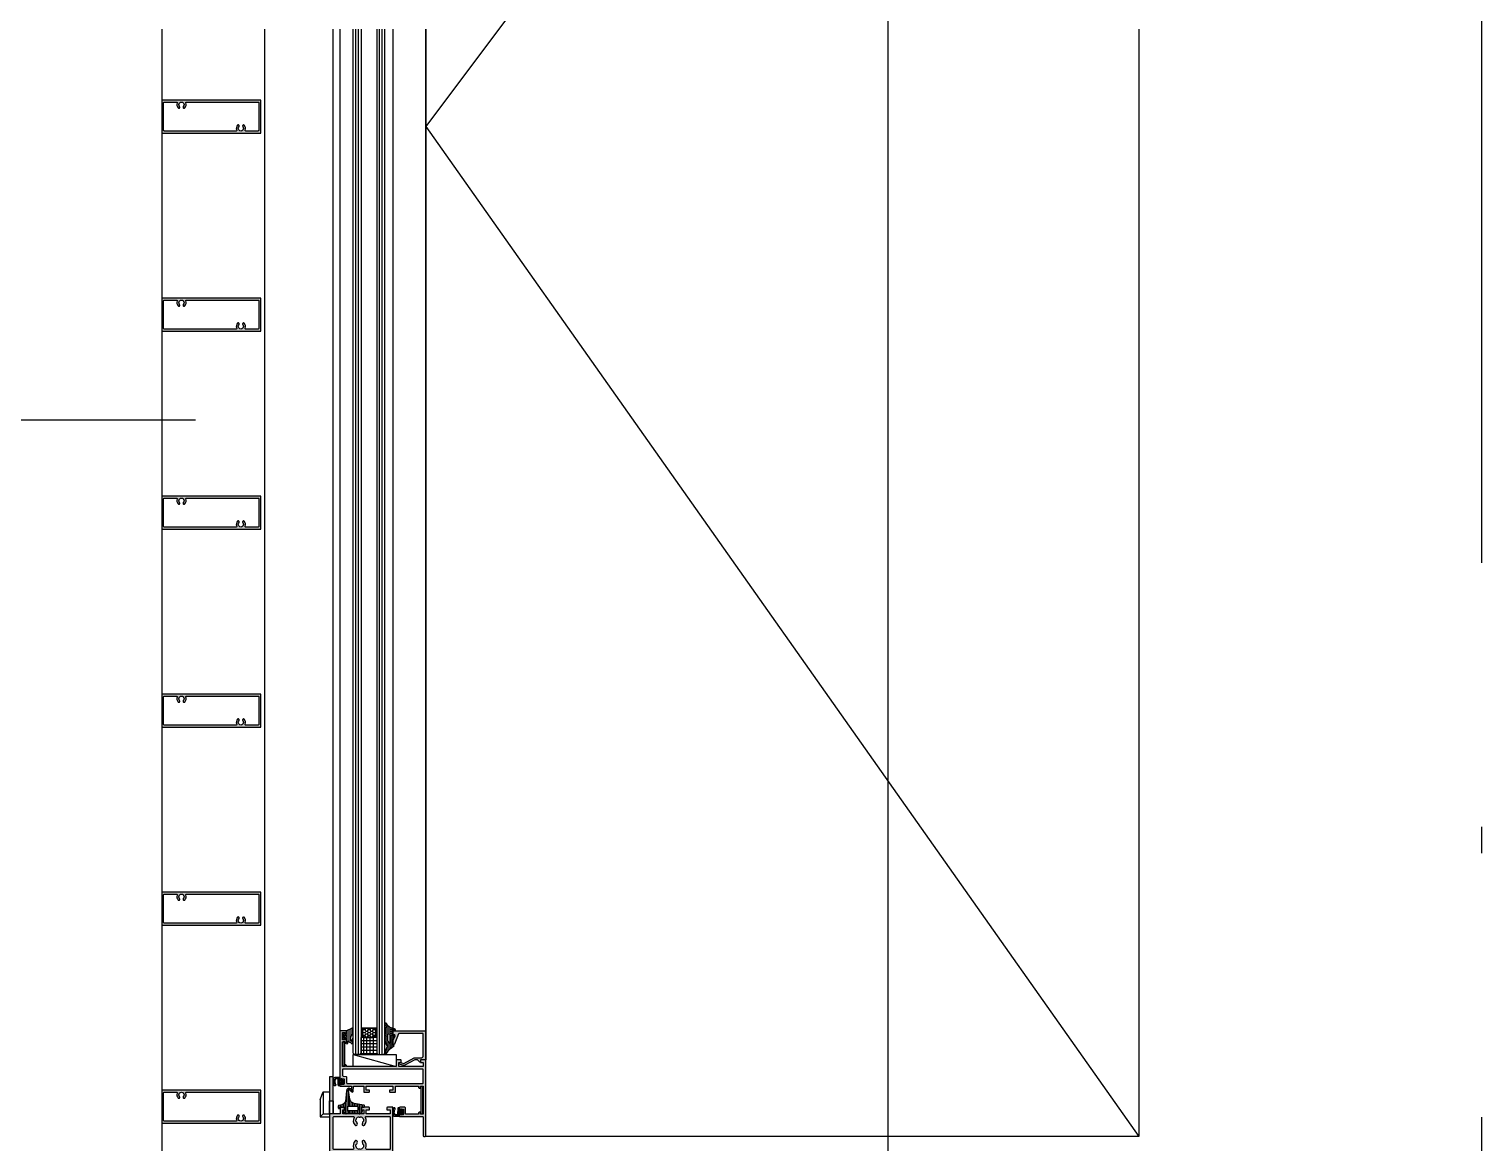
# Model space of a CAD drawing. Header units: millimetres. Extents: x 12351878 to 12381578, y 696206 to 738256.
# Drawn here: x 12366234 to 12367334, y 712839 to 713682 of the extents above; entities that cross this region are included whole.
import ezdxf

# ---------------------------------------------------------------- set-up
doc = ezdxf.new("R2010")
doc.units = ezdxf.units.MM
doc.header["$LTSCALE"] = 1000
for name, pattern in [('DOTE', [2.42, 2, -0.2, 0.02, -0.2]), ('HIDDEN', [0.125, 0.0625, -0.0625]), ('HIDDENX2', [19.05, 12.7, -6.35])]:
    doc.linetypes.add(name, pattern=pattern)
for name, color, linetype in [('DIM_LEAD', 3, 'Continuous'), ('DOTE', 16, 'DOTE'), ('ELASTOMER', 6, 'Continuous'), ('ELASTOMER-V', 241, 'Continuous'), ('EXTRUSION-V', 141, 'Continuous'), ('EXTRUSION1', 4, 'Continuous'), ('FASTENER', 191, 'Continuous'), ('GLASS', 1, 'Continuous'), ('GLASS-V', 11, 'Continuous'), ('GZDI-J建筑-立面-后可见线', 252, 'Continuous'), ('SFC-ELASTOMER', 6, 'Continuous'), ('SFC-ELASTOMER-V', 241, 'Continuous'), ('SILICONE', 8, 'Continuous'), ('SILICONE-V', 9, 'Continuous'), ('STEEL-V', 71, 'Continuous'), ('SYMBOL', 7, 'Continuous'), ('型材断面填充', 254, 'Continuous')]:
    doc.layers.add(name, color=color, linetype=linetype)

# ---------------------------------------------------------------- blocks, each defined once
blk = doc.blocks.new('20211008-LC02')
at = {"layer": '型材断面填充', "linetype": 'ByBlock'}
h = blk.add_hatch(color=256, dxfattribs=at)
edge = h.paths.add_edge_path(flags=16)
edge.add_arc((20.2, 64.2), 1, 225.1428, 330)
edge.add_arc((20.2, 64.2), 1, 330, 405.1428)
edge.add_arc((23, 67), 2.9, 217.9281, 225.1428, ccw=False)
edge.add_line((20.7, 65.2), (21, 65.4))
edge.add_arc((23, 67), 2.6, 201.1501, 218.8499, ccw=False)
edge.add_line((20.6, 66.1), (20.3, 65.9))
edge.add_arc((23, 67), 2.9, 97.9281, 202.0719, ccw=False)
edge.add_line((22.6, 69.9), (22.6, 69.6))
edge.add_arc((23, 67), 2.6, 81.1501, 98.8499, ccw=False)
edge.add_line((23.4, 69.6), (23.4, 69.9))
edge.add_arc((23, 67), 2.9, -22.0719, 82.0719, ccw=False)
edge.add_line((25.7, 65.9), (25.4, 66.1))
edge.add_arc((23, 67), 2.6, 321.1501, 338.8499, ccw=False)
edge.add_line((25, 65.4), (25.3, 65.2))
edge.add_arc((23, 67), 2.9, 314.8572, 322.0719, ccw=False)
edge.add_arc((25.8, 64.2), 1, 134.8572, 210)
edge.add_arc((25.8, 64.2), 1, 210, 314.8572)
edge.add_arc((23, 67), 4.9, 314.8572, 387.5785)
edge.add_arc((27.8, 69.5), 0.5, 90, 207.5785, ccw=False)
edge.add_line((27.8, 70), (45.5, 70))
edge.add_arc((45.5, 69.5), 0.5, 0, 90, ccw=False)
edge.add_line((46, 69.5), (46, 45.5))
edge.add_arc((45.5, 45.5), 0.5, -90, 0, ccw=False)
edge.add_line((45.5, 45), (28.6, 45))
edge.add_arc((28.6, 46), 1, 160.1851, 270, ccw=False)
edge.add_arc((23, 48), 4.9, 340.1851, 405.1428)
edge.add_arc((25.8, 50.8), 1, 45.1428, 150)
edge.add_arc((25.8, 50.8), 1, 150, 225.1428)
edge.add_arc((23, 48), 2.9, 37.9281, 45.1428, ccw=False)
edge.add_line((25.3, 49.8), (25, 49.6))
edge.add_arc((23, 48), 2.6, 21.1501, 38.8499, ccw=False)
edge.add_line((25.4, 48.9), (25.7, 49.1))
edge.add_arc((23, 48), 2.9, -82.0719, 22.0719, ccw=False)
edge.add_line((23.4, 45.1), (23.4, 45.4))
edge.add_arc((23, 48), 2.6, 261.1501, 278.8499, ccw=False)
edge.add_line((22.6, 45.4), (22.6, 45.1))
edge.add_arc((23, 48), 2.9, 157.9281, 262.0719, ccw=False)
edge.add_line((20.3, 49.1), (20.6, 48.9))
edge.add_arc((23, 48), 2.6, 141.1501, 158.8499, ccw=False)
edge.add_line((21, 49.6), (20.7, 49.8))
edge.add_arc((23, 48), 2.9, 134.8572, 142.0719, ccw=False)
edge.add_arc((20.2, 50.8), 1, 314.8572, 390)
edge.add_arc((20.2, 50.8), 1, 30, 134.8572)
edge.add_arc((23, 48), 4.9, 134.8572, 199.8149)
edge.add_arc((17.4, 46), 1, -90, 19.8149, ccw=False)
edge.add_line((17.4, 45), (3.5, 45))
edge.add_arc((3.5, 45.5), 0.5, 180, 270, ccw=False)
edge.add_line((3, 45.5), (3, 69.5))
edge.add_arc((3.5, 69.5), 0.5, 90, 180, ccw=False)
edge.add_line((3.5, 70), (18.2, 70))
edge.add_arc((18.2, 69.5), 0.5, -27.5785, 90, ccw=False)
edge.add_arc((23, 67), 4.9, 152.4215, 225.1428)
h.paths.add_polyline_path([(0, 82), (3, 82), (3, 100), (0, 100)])
edge = h.paths.add_edge_path()
edge.add_line((8.3, 72), (0, 72))
edge.add_line((0, 72), (0, 0))
edge.add_line((0, 0), (3, 0))
edge.add_line((3, 0), (3, 18))
edge.add_line((3, 18), (5, 18))
edge.add_line((5, 18), (5, 20))
edge.add_line((5, 20), (3, 20))
edge.add_line((3, 20), (3, 43))
edge.add_line((3, 43), (44.5, 43))
edge.add_arc((44.5, 42.5), 0.5, 0, 90, ccw=False)
edge.add_line((45, 42.5), (45, 23.5))
edge.add_arc((45.5, 23.5), 0.5, 180, 270)
edge.add_line((45.5, 23), (47.5, 23))
edge.add_arc((47.5, 23.5), 0.5, 270, 360)
edge.add_line((48, 23.5), (48, 77))
edge.add_line((48, 77), (44, 77))
edge.add_arc((44, 76.5), 0.5, 90, 180)
edge.add_line((43.5, 76.5), (43.5, 75.5))
edge.add_arc((44, 75.5), 0.5, 180, 270)
edge.add_line((44, 75), (46, 75))
edge.add_line((46, 75), (46, 72))
edge.add_line((46, 72), (28, 72))
edge.add_line((28, 72), (28, 75))
edge.add_line((28, 75), (30, 75))
edge.add_arc((30, 75.5), 0.5, 270, 360)
edge.add_line((30.5, 75.5), (30.5, 76.5))
edge.add_arc((30, 76.5), 0.5, 0, 90)
edge.add_line((30, 77), (26, 77))
edge.add_arc((26, 75), 2, 90, 180)
edge.add_line((24, 75), (26.1, 75))
edge.add_line((26.1, 75), (26.1, 72))
edge.add_line((26.1, 72), (10.2, 72))
edge.add_line((10.2, 72), (10.2, 75))
edge.add_line((10.2, 75), (11.7, 75))
edge.add_arc((9.7, 75), 2, 0, 90)
edge.add_line((9.7, 77), (8.3, 77))
edge.add_line((8.3, 77), (8.3, 72))
at = {"color": 0, "linetype": 'ByBlock'}
for points in [[(48, 23.5), (48, 77), (44, 77, 0.414214), (43.5, 76.5), (43.5, 75.5, 0.414214), (44, 75), (46, 75), (46, 72), (28, 72), (28, 75), (30, 75, 0.414214), (30.5, 75.5), (30.5, 76.5, 0.414214), (30, 77), (26, 77, 0.414214), (24, 75), (26.1, 75), (26.1, 72), (10.2, 72), (10.2, 75), (11.7, 75, 0.414214), (9.7, 77), (8.3, 77), (8.3, 72), (3, 72), (3, 100), (0, 100), (0, 0), (3, 0), (3, 18), (5, 18), (5, 20), (3, 20), (3, 43), (44.5, 43, -0.414214), (45, 42.5), (45, 23.5, 0.414214), (45.5, 23), (47.5, 23, 0.414214)], [(19.5, 63.5, 0.492371), (21.1, 63.7, 0.340149), (21, 64.9, -0.03149), (20.7, 65.2), (21, 65.4, -0.077384), (20.6, 66.1), (20.3, 65.9, -0.488509), (22.6, 69.9), (22.6, 69.6, -0.077384), (23.4, 69.6), (23.4, 69.9, -0.488509), (25.7, 65.9), (25.4, 66.1, -0.077384), (25, 65.4), (25.3, 65.2, -0.03149), (25, 64.9, 0.340149), (24.9, 63.7, 0.492371), (26.5, 63.5, 0.328403), (27.3, 69.3, -0.563347), (27.8, 70), (45.5, 70, -0.414214), (46, 69.5), (46, 45.5, -0.414214), (45.5, 45), (28.6, 45, -0.519541), (27.6, 46.3, 0.291273), (26.5, 51.5, 0.492371), (24.9, 51.3, 0.340149), (25, 50.1, -0.03149), (25.3, 49.8), (25, 49.6, -0.077384), (25.4, 48.9), (25.7, 49.1, -0.488509), (23.4, 45.1), (23.4, 45.4, -0.077384), (22.6, 45.4), (22.6, 45.1, -0.488509), (20.3, 49.1), (20.6, 48.9, -0.077384), (21, 49.6), (20.7, 49.8, -0.03149), (21, 50.1, 0.340149), (21.1, 51.3, 0.492371), (19.5, 51.5, 0.291273), (18.4, 46.3, -0.519541), (17.4, 45), (3.5, 45, -0.414214), (3, 45.5), (3, 69.5, -0.414214), (3.5, 70), (18.2, 70, -0.563347), (18.7, 69.3, 0.328403)]]:
    blk.add_lwpolyline(points, format="xyb", close=True, dxfattribs=at)
blk = doc.blocks.new('JT05373')
at = {"layer": 'ELASTOMER-V'}
h = blk.add_hatch(dxfattribs=at)
h.set_pattern_fill('DOTS', color=256, scale=12, style=0)
h.set_pattern_definition([(0, (0, 0), (0.375, 0.75), [0, -0.75])])
edge = h.paths.add_edge_path()
edge.add_arc((-0.1, -0.7), 6.19, 258.3941, 288.6902)
edge.add_arc((2.5, -6.9), 0.692, -69.6176, 153.4146, ccw=False)
edge.add_arc((-0.1, -0.7), 7.39, 249.69, 292.6227, ccw=False)
edge.add_arc((-2.3, -6.7), 1, 180, 249.69, ccw=False)
edge.add_line((-3.3, -6.7), (-3.3, -3.5))
edge.add_arc((-2.9, -3.5), 0.4, 90, 180, ccw=False)
edge.add_line((-2.9, -3.1), (-2, -3.1))
edge.add_arc((-2, -3.4), 0.3, 44.9999, 90, ccw=False)
edge.add_line((-1.8, -3.2), (-1.8, -3.2))
edge.add_arc((-1.6, -3.1), 0.2, 224.9999, 270)
edge.add_line((-1.6, -3.3), (-1.6, -3.3))
edge.add_arc((-1.6, -3.1), 0.2, 270, 360)
edge.add_line((-1.4, -3.1), (-1.4, -2))
edge.add_arc((-1.6, -2), 0.2, 0, 90)
edge.add_line((-1.6, -1.8), (-1.7, -1.8))
edge.add_arc((-1.7, -1.5), 0.3, 130.0002, 270, ccw=False)
edge.add_line((-1.9, -1.3), (-0.7, -0.3))
edge.add_arc((-0.5, -0.5), 0.3, 90, 130.0002, ccw=False)
edge.add_line((-0.5, -0.2), (0, -0.2))
edge.add_line((0, -0.2), (0.5, -0.2))
edge.add_arc((0.5, -0.5), 0.3, 49.9998, 90, ccw=False)
edge.add_line((0.7, -0.3), (1.9, -1.3))
edge.add_arc((1.7, -1.5), 0.3, -90, 49.9998, ccw=False)
edge.add_line((1.7, -1.8), (1.6, -1.8))
edge.add_arc((1.6, -2), 0.2, 90, 180)
edge.add_line((1.4, -2), (1.4, -3.1))
edge.add_arc((1.6, -3.1), 0.2, 180, 270)
edge.add_line((1.6, -3.3), (1.6, -3.3))
edge.add_arc((1.6, -3.1), 0.2, 270, 315.0001)
edge.add_line((1.8, -3.2), (1.8, -3.2))
edge.add_arc((2, -3.4), 0.3, 90, 135.0001, ccw=False)
edge.add_line((2, -3.1), (3, -3.1))
edge.add_line((3, -3.1), (3, -4))
edge.add_arc((2.6, -4), 0.35, -90, 0, ccw=False)
edge.add_line((2.6, -4.3), (-1.6, -4.4))
edge.add_line((-1.6, -4.4), (-2, -4.4))
edge.add_arc((-2, -4.6), 0.205, 91.8549, 270.4319)
edge.add_line((-2, -4.8), (-2.1, -5.6))
edge.add_arc((-1.1, -5.8), 1, 171.2105, 258.3941)
edge = h.paths.add_edge_path(flags=16)
edge.add_arc((0, -2.6), 0.5, 180, 360)
edge.add_line((0.5, -2.6), (0.5, -1.3))
edge.add_arc((0, -1.3), 0.5, 0, 180)
edge.add_line((-0.5, -1.3), (-0.5, -2.6))
at = {"color": 0, "linetype": 'ByBlock'}
for points in [[(-1.3, -6.8, 0.132967), (1.9, -6.6, -1.469141), (2.8, -7.5, -0.189552), (-2.6, -7.6, -0.313812), (-3.3, -6.7), (-3.3, -3.5, -0.414214), (-2.9, -3.1), (-2, -3.1, -0.198913), (-1.8, -3.2), (-1.8, -3.2, 0.198913), (-1.6, -3.3), (-1.6, -3.3, 0.414214), (-1.4, -3.1), (-1.4, -2, 0.414214), (-1.6, -1.8), (-1.7, -1.8, -0.700206), (-1.9, -1.3), (-0.7, -0.3, -0.176328), (-0.5, -0.2), (0, -0.2), (0.5, -0.2, -0.176328), (0.7, -0.3), (1.9, -1.3, -0.700206), (1.7, -1.8), (1.6, -1.8, 0.414214), (1.4, -2), (1.4, -3.1, 0.414214), (1.6, -3.3), (1.6, -3.3, 0.198913), (1.8, -3.2), (1.8, -3.2, -0.198913), (2, -3.1), (3, -3.1), (3, -4, -0.414214), (2.6, -4.3), (-1.6, -4.4), (-2, -4.4, 0.987658), (-2, -4.8), (-2.1, -5.6, 0.399889)], [(-0.5, -2.6, 1), (0.5, -2.6), (0.5, -1.3, 1), (-0.5, -1.3)]]:
    blk.add_lwpolyline(points, format="xyb", close=True, dxfattribs=at)
blk = doc.blocks.new('20210922-JT02')
at = {"layer": 'ELASTOMER-V'}
h = blk.add_hatch(dxfattribs=at)
h.set_pattern_fill('DOTS', color=256, scale=12, style=0)
h.set_pattern_definition([(0, (-10610.5833, 21230.3646), (0.375, 0.75), [0, -0.75])])
edge = h.paths.add_edge_path(flags=16)
edge.add_line((0.7, 2.5), (0.7, 1.7))
edge.add_arc((0.4, 1.7), 0.3, 259.3504, 360, ccw=False)
edge.add_arc((0, 0.6), 0.89, 67.2256, 112.7744)
edge.add_arc((-0.4, 1.7), 0.3, 180, 280.6496, ccw=False)
edge.add_line((-0.7, 1.7), (-0.7, 2.5))
edge.add_arc((-0.2, 2.5), 0.5, 90, 180, ccw=False)
edge.add_line((-0.2, 3), (0.2, 3))
edge.add_arc((0.2, 2.5), 0.5, 0, 90, ccw=False)
edge = h.paths.add_edge_path()
edge.add_arc((3.9, 3.4), 0.3, 270.0001, 325, ccw=False)
edge.add_line((3.9, 3.1), (2.4, 3.1))
edge.add_line((2.4, 3.1), (2.1, 3.2))
edge.add_arc((2, 2.9), 0.3, 75, 180)
edge.add_line((1.7, 2.9), (1.7, 2.1))
edge.add_arc((2, 2.1), 0.3, 180, 254.9999)
edge.add_line((1.9, 1.8), (2.2, 1.7))
edge.add_arc((2.2, 1.5), 0.2, -50, 75.0001, ccw=False)
edge.add_line((2.3, 1.4), (1.5, 0.7))
edge.add_arc((0.9, 1.4), 1, 252.3087, 310, ccw=False)
edge.add_arc((0, -0.5), 1.18, 60.5597, 119.4403)
edge.add_arc((-0.9, 1.4), 1, 230, 287.6913, ccw=False)
edge.add_line((-1.5, 0.7), (-2.3, 1.4))
edge.add_arc((-2.2, 1.5), 0.2, 104.9999, 230, ccw=False)
edge.add_line((-2.3, 1.7), (-1.9, 1.8))
edge.add_arc((-2, 2.1), 0.3, 285.0001, 360)
edge.add_line((-1.7, 2.1), (-1.7, 2.9))
edge.add_arc((-2, 2.9), 0.3, 0, 105)
edge.add_line((-2.1, 3.2), (-2.4, 3.1))
edge.add_line((-2.4, 3.1), (-5.3, 3.1))
edge.add_arc((-5.3, 3.4), 0.3, 180, 270, ccw=False)
edge.add_line((-5.6, 3.4), (-5.6, 3.6))
edge.add_arc((-5.3, 3.6), 0.3, 135, 179.9999, ccw=False)
edge.add_line((-5.5, 3.8), (-5.3, 4))
edge.add_arc((-5.1, 3.8), 0.3, 90.0001, 135, ccw=False)
edge.add_line((-5.1, 4.1), (-3.9, 4.1))
edge.add_arc((-3.9, 4.3), 0.2, 270, 408.3415)
edge.add_arc((-17.1, -3.6), 15.6, 31.187, 40.4354)
edge.add_arc((-4.9, 7.1), 0.7, 114.0572, 241.2502, ccw=False)
edge.add_arc((0, -20.3), 28.5, 95.726, 100.5058, ccw=False)
edge.add_arc((-2.3, 3.1), 5, 89.9999, 95.726, ccw=False)
edge.add_line((-2.3, 8.1), (-2.2, 8.1))
edge.add_arc((-2.2, 7.7), 0.4, -77.2556, 95.5741, ccw=False)
edge.add_arc((-0.8, -5.5), 12.9, 95.8711, 104.6399)
edge.add_arc((-5.7, 1), 6.15, 56.2662, 74.4863, ccw=False)
edge.add_arc((-2.1, 6.4), 0.3, 237.0406, 284.9999)
edge.add_line((-2, 6.1), (-0.9, 6.4))
edge.add_arc((-2.2, 11.2), 5, 284.9999, 306.4151)
edge.add_arc((3.9, 2), 6.12, 89.8921, 121.0807, ccw=False)
edge.add_line((4, 8.1), (5.3, 8.1))
edge.add_arc((5.3, 7.3), 0.803, -35.151, 89.849, ccw=False)
edge.add_line((6, 6.8), (4.2, 3.2))
for points in [[(4.2, 3.2, -0.244698), (3.9, 3.1), (2.4, 3.1), (2.1, 3.2, 0.493145), (1.7, 2.9), (1.7, 2.1, 0.339454), (1.9, 1.8), (2.2, 1.7, -0.606815), (2.3, 1.4), (1.5, 0.7, -0.257181), (0.6, 0.5, 0.262721), (-0.6, 0.5, -0.257181), (-1.5, 0.7), (-2.3, 1.4, -0.606815), (-2.3, 1.7), (-1.9, 1.8, 0.339454), (-1.7, 2.1), (-1.7, 2.9, 0.493145), (-2.1, 3.2), (-2.4, 3.1), (-5.3, 3.1, -0.414214), (-5.6, 3.4), (-5.6, 3.6, -0.198912), (-5.5, 3.8), (-5.3, 4, -0.198912), (-5.1, 4.1), (-3.9, 4.1, 0.689477), (-3.8, 4.4, 0.040376), (-5.2, 6.5, -0.619984), (-5.2, 7.7, -0.020859), (-2.8, 8.1, -0.02499), (-2.3, 8.1), (-2.2, 8.1, -0.939307), (-2.1, 7.3, 0.03828), (-4, 7, -0.079668), (-2.3, 6.1, 0.212371), (-2, 6.1), (-0.9, 6.4, 0.093714), (0.8, 7.2, -0.136933), (4, 8.1), (5.3, 8.1, -0.606815), (6, 6.8), (4.2, 3.2)], [(0.7, 2.5), (0.7, 1.7, -0.469763), (0.3, 1.4, 0.201402), (-0.4, 1.4, -0.469763), (-0.7, 1.7), (-0.7, 2.5, -0.414214), (-0.2, 3), (0.2, 3, -0.414214), (0.7, 2.5)]]:
    blk.add_lwpolyline(points, format="xyb", close=True)
blk = doc.blocks.new('20210922-LC02')
at = {"layer": '型材断面填充', "linetype": 'ByBlock'}
h = blk.add_hatch(color=256, dxfattribs=at)
edge = h.paths.add_edge_path(flags=16)
edge.add_line((13, 62.5), (13, 2.5))
edge.add_arc((12.5, 2.5), 0.5, -90, 0, ccw=False)
edge.add_line((12.5, 2), (8.2, 2))
edge.add_arc((8.2, 2.5), 0.5, 190, 270, ccw=False)
edge.add_line((7.7, 2.4), (7.3, 4.7))
edge.add_arc((6.8, 4.6), 0.5, 10, 90)
edge.add_line((6.8, 5.1), (2.5, 5.1))
edge.add_arc((2.5, 5.6), 0.5, 180, 270, ccw=False)
edge.add_line((2, 5.6), (2, 62.5))
edge.add_arc((2.5, 62.5), 0.5, 90, 180, ccw=False)
edge.add_line((2.5, 63), (12.5, 63))
edge.add_arc((12.5, 62.5), 0.5, 0, 90, ccw=False)
edge = h.paths.add_edge_path()
edge.add_arc((5.6, 0.3), 0.3, 225, 270, ccw=False)
edge.add_line((5.4, 0.1), (5.1, 0.4))
edge.add_arc((5.3, 0.6), 0.3, 166.8661, 227.0822, ccw=False)
edge.add_arc((5.3, 0.7), 0.3, 90, 180, ccw=False)
edge.add_line((5.3, 1), (5.6, 1))
edge.add_arc((5.6, 1.3), 0.3, 270, 370)
edge.add_line((5.9, 1.4), (5.6, 2.9))
edge.add_arc((5.3, 2.8), 0.3, 10, 90)
edge.add_line((5.3, 3.1), (1.7, 3.1))
edge.add_arc((1.7, 2.8), 0.3, 90, 170)
edge.add_line((1.4, 2.9), (1.1, 1.4))
edge.add_arc((1.4, 1.3), 0.3, 170, 270)
edge.add_line((1.4, 1), (1.7, 1))
edge.add_arc((1.7, 0.7), 0.3, -14.6541, 91.8641, ccw=False)
edge.add_arc((1.7, 0.6), 0.3, -45, 0, ccw=False)
edge.add_line((1.9, 0.4), (1.6, 0.1))
edge.add_arc((1.4, 0.3), 0.3, 270, 315, ccw=False)
edge.add_line((1.4, 0), (0, 0))
edge.add_line((0, 0), (0, 8.7))
edge.add_line((0, 8.7), (-4, 8.8))
edge.add_arc((-3.9, 9.4), 0.61, 104.5262, 255.4738, ccw=False)
edge.add_line((-4, 10), (0, 10.2))
edge.add_line((0, 10.2), (0, 18))
edge.add_line((0, 18), (-4.5, 18))
edge.add_line((-4.5, 18), (-4.5, 22))
edge.add_arc((-4, 22), 0.5, 90, 180, ccw=False)
edge.add_line((-4, 22.5), (-3, 22.5))
edge.add_line((-3, 22.5), (-3, 20))
edge.add_line((-3, 20), (0, 20))
edge.add_line((0, 20), (0, 40))
edge.add_line((0, 40), (-3, 40))
edge.add_line((-3, 40), (-3, 37.5))
edge.add_line((-3, 37.5), (-4, 37.5))
edge.add_arc((-4, 38), 0.5, 180, 270, ccw=False)
edge.add_line((-4.5, 38), (-4.5, 42))
edge.add_line((-4.5, 42), (0, 42))
edge.add_line((0, 42), (0, 59.5))
edge.add_line((0, 59.5), (-1, 59.5))
edge.add_line((-1, 59.5), (-1.5, 60))
edge.add_line((-1.5, 60), (-1.5, 60.7))
edge.add_arc((-1.2, 60.7), 0.25, 90.001, 180.0021, ccw=False)
edge.add_line((-1.2, 61), (0, 61))
edge.add_line((0, 61), (0, 63))
edge.add_line((0, 63), (-21.2, 63))
edge.add_line((-21.2, 63), (-21.2, 61))
edge.add_line((-21.2, 61), (-20, 61))
edge.add_arc((-20, 60.7), 0.25, -0.0021, 89.999, ccw=False)
edge.add_line((-19.7, 60.7), (-19.7, 60))
edge.add_line((-19.7, 60), (-20.2, 59.5))
edge.add_line((-20.2, 59.5), (-21.2, 59.5))
edge.add_line((-21.2, 59.5), (-21.2, 50.1))
edge.add_arc((-20.7, 50.1), 0.5, 180, 270)
edge.add_line((-20.7, 49.6), (-16.5, 49.6))
edge.add_arc((-16.5, 49.1), 0.5, 0, 90, ccw=False)
edge.add_line((-16, 49.1), (-16, 45.5))
edge.add_arc((-16.5, 45.5), 0.5, -89.9999, 0, ccw=False)
edge.add_line((-16.5, 45), (-17.4, 45))
edge.add_arc((-17.4, 45.3), 0.3, 225, 270.0001, ccw=False)
edge.add_line((-17.6, 45.1), (-17.9, 45.4))
edge.add_arc((-17.7, 45.6), 0.3, 180, 225, ccw=False)
edge.add_arc((-17.7, 45.7), 0.3, 91.8641, 194.654, ccw=False)
edge.add_line((-17.7, 46), (-17.4, 46))
edge.add_arc((-17.4, 46.3), 0.3, 270, 370)
edge.add_line((-17.1, 46.4), (-17.4, 47.9))
edge.add_arc((-17.7, 47.8), 0.3, 10, 90)
edge.add_line((-17.7, 48.1), (-21.3, 48.1))
edge.add_arc((-21.3, 47.8), 0.3, 90, 170)
edge.add_line((-21.6, 47.9), (-21.9, 46.4))
edge.add_arc((-21.6, 46.3), 0.3, 170, 270)
edge.add_line((-21.6, 46), (-21.3, 46))
edge.add_arc((-21.3, 45.7), 0.3, 0, 90, ccw=False)
edge.add_arc((-21.3, 45.6), 0.3, -42.9178, 13.1339, ccw=False)
edge.add_line((-21.1, 45.4), (-21.4, 45.1))
edge.add_arc((-21.6, 45.3), 0.3, 269.9999, 315, ccw=False)
edge.add_line((-21.6, 45), (-22.5, 45))
edge.add_arc((-22.5, 45.5), 0.5, 180, 269.9999, ccw=False)
edge.add_line((-23, 45.5), (-23, 62.5))
edge.add_arc((-23.5, 62.5), 0.5, 360, 450)
edge.add_line((-23.5, 63), (-37.5, 63))
edge.add_arc((-37.5, 63.5), 0.5, 180, 270, ccw=False)
edge.add_line((-38, 63.5), (-38, 64.5))
edge.add_arc((-37.5, 64.5), 0.5, 90, 180, ccw=False)
edge.add_line((-37.5, 65), (20, 65))
edge.add_line((20, 65), (20, 61.7))
edge.add_arc((19.3, 61.7), 0.7, 270, 360, ccw=False)
edge.add_line((19.3, 61), (18, 61))
edge.add_line((18, 61), (18, 63))
edge.add_line((18, 63), (15, 63))
edge.add_line((15, 63), (15, 44.5))
edge.add_line((15, 44.5), (18, 44.5))
edge.add_line((18, 44.5), (18, 46.5))
edge.add_line((18, 46.5), (19.3, 46.5))
edge.add_arc((19.3, 45.8), 0.7, 0, 90, ccw=False)
edge.add_line((20, 45.8), (20, 42.5))
edge.add_line((20, 42.5), (15, 42.5))
edge.add_line((15, 42.5), (15, 5))
edge.add_line((15, 5), (15.6, 5))
edge.add_line((15.6, 5), (16.1, 4.5))
edge.add_line((16.1, 4.5), (16.1, 4.3))
edge.add_arc((15.9, 4.3), 0.25, -89.9985, 0.0021, ccw=False)
edge.add_line((15.9, 4), (15, 4))
edge.add_line((15, 4), (15, 2))
edge.add_line((15, 2), (33.7, 2))
edge.add_line((33.7, 2), (33.7, 4))
edge.add_line((33.7, 4), (32.8, 4))
edge.add_arc((32.8, 4.3), 0.25, 179.9979, 269.9985, ccw=False)
edge.add_line((32.6, 4.3), (32.6, 4.5))
edge.add_line((32.6, 4.5), (33.1, 5))
edge.add_line((33.1, 5), (35.6, 5))
edge.add_line((35.6, 5), (36.1, 4.4))
edge.add_arc((35.9, 4.3), 0.25, -89.9984, 36.8699, ccw=False)
edge.add_line((35.9, 4), (35.1, 4))
edge.add_line((35.1, 4), (35.1, 1.9))
edge.add_line((35.1, 1.9), (40.6, 1.9))
edge.add_line((40.6, 1.9), (40.6, 4))
edge.add_line((40.6, 4), (39.8, 4))
edge.add_arc((39.8, 4.3), 0.25, 143.1266, 270, ccw=False)
edge.add_line((39.6, 4.4), (40.1, 5))
edge.add_line((40.1, 5), (41.7, 5))
edge.add_line((41.7, 5), (42, 4.7))
edge.add_line((42, 4.7), (42, 0))
edge.add_line((42, 0), (5.6, 0))
h = blk.add_hatch(color=256, dxfattribs=at)
edge = h.paths.add_edge_path()
edge.add_line((20, 65), (20, 61))
edge.add_line((20, 61), (18.4, 61))
edge.add_line((18.4, 61), (18.2, 60.8))
edge.add_line((18.2, 60.8), (18.2, 60.6))
edge.add_line((18.2, 60.6), (20, 58.8))
edge.add_line((20, 58.8), (20, 56.7))
edge.add_line((20, 56.7), (15.8, 49.1))
edge.add_arc((16.6, 48.6), 1, 151.0386, 195.0001)
edge.add_line((15.7, 48.4), (16.6, 45))
edge.add_line((16.6, 45), (18, 45))
edge.add_line((18, 45), (18, 46))
edge.add_line((18, 46), (17.3, 48.5))
edge.add_line((17.3, 48.5), (21.6, 56.3))
edge.add_line((21.6, 56.3), (21.6, 62))
edge.add_arc((22.6, 62), 1, 90, 180, ccw=False)
edge.add_line((22.6, 63), (39.5, 63))
edge.add_arc((39.5, 62.5), 0.5, 0, 90, ccw=False)
edge.add_line((40, 62.5), (40, 44.9))
edge.add_arc((39.5, 44.9), 0.5, 291.8014, 360, ccw=False)
edge.add_line((39.7, 44.4), (31.8, 41.3))
edge.add_arc((32, 40.8), 0.5, 111.8014, 180)
edge.add_line((31.5, 40.8), (31.5, 40.5))
edge.add_arc((32, 40.5), 0.5, 180, 270)
edge.add_line((32, 40), (33.9, 40))
edge.add_arc((33.9, 40.3), 0.3, 270, 291.8014)
edge.add_line((34.1, 40), (38.3, 41.7))
edge.add_arc((38.5, 41.3), 0.5, 0, 111.8014, ccw=False)
edge.add_line((39, 41.3), (39, 40.3))
edge.add_arc((39.3, 40.3), 0.3, 180, 270)
edge.add_line((39.3, 40), (41.7, 40))
edge.add_arc((41.7, 40.3), 0.3, 270, 360)
edge.add_line((42, 40.3), (42, 65))
edge.add_line((42, 65), (20, 65))
at = {"color": 0, "linetype": 'ByBlock'}
for points in [[(5.6, 0, -0.198912), (5.4, 0.1), (5.1, 0.4, -0.26896), (5, 0.7, -0.414214), (5.3, 1), (5.6, 1, 0.466308), (5.9, 1.4), (5.6, 2.9, 0.36397), (5.3, 3.1), (1.7, 3.1, 0.36397), (1.4, 2.9), (1.1, 1.4, 0.466308), (1.4, 1), (1.7, 1, -0.501408), (2, 0.6, -0.198912), (1.9, 0.4), (1.6, 0.1, -0.198912), (1.4, 0), (0, 0), (0, 8.7), (-4, 8.8, -0.773917), (-4, 10), (0, 10.2), (0, 18), (-4.5, 18), (-4.5, 22, -0.414214), (-4, 22.5), (-3, 22.5), (-3, 20), (0, 20), (0, 40), (-3, 40), (-3, 37.5), (-4, 37.5, -0.414214), (-4.5, 38), (-4.5, 42), (0, 42), (0, 59.5), (-1, 59.5), (-1.5, 60), (-1.5, 60.7, -0.414219), (-1.2, 61), (0, 61), (0, 63), (-21.2, 63), (-21.2, 61), (-20, 61, -0.414219), (-19.7, 60.7), (-19.7, 60), (-20.2, 59.5), (-21.2, 59.5), (-21.2, 50.1, 0.414214), (-20.7, 49.6), (-16.5, 49.6, -0.414213), (-16, 49.1), (-16, 45.5, -0.414213), (-16.5, 45), (-17.4, 45, -0.198913), (-17.6, 45.1), (-17.9, 45.4, -0.198912), (-18, 45.6, -0.481214), (-17.7, 46), (-17.4, 46, 0.466308), (-17.1, 46.4), (-17.4, 47.9, 0.36397), (-17.7, 48.1), (-21.3, 48.1, 0.36397), (-21.6, 47.9), (-21.9, 46.4, 0.466308), (-21.6, 46), (-21.3, 46, -0.414214), (-21, 45.7, -0.249568), (-21.1, 45.4), (-21.4, 45.1, -0.198912), (-21.6, 45), (-22.5, 45, -0.414213), (-23, 45.5), (-23, 62.5, 0.414214), (-23.5, 63), (-37.5, 63, -0.414213), (-38, 63.5), (-38, 64.5, -0.414214), (-37.5, 65), (20, 65), (20, 61.7, -0.414214), (19.3, 61), (18, 61), (18, 63), (15, 63), (15, 44.5), (18, 44.5), (18, 46.5), (19.3, 46.5, -0.414214), (20, 45.8), (20, 42.5), (15, 42.5), (15, 5), (15.6, 5), (16.1, 4.5), (16.1, 4.3, -0.414217), (15.9, 4), (15, 4), (15, 2), (33.7, 2), (33.7, 4), (32.8, 4, -0.414217), (32.6, 4.3), (32.6, 4.5), (33.1, 5), (35.6, 5), (36.1, 4.4, -0.618024), (35.9, 4), (35.1, 4), (35.1, 1.9), (40.6, 1.9), (40.6, 4), (39.8, 4, -0.618055), (39.6, 4.4), (40.1, 5), (41.7, 5), (42, 4.7), (42, 0)], [(13, 62.5), (13, 2.5, -0.414214), (12.5, 2), (8.2, 2, -0.36397), (7.7, 2.4), (7.3, 4.7, 0.36397), (6.8, 5.1), (2.5, 5.1, -0.414214), (2, 5.6), (2, 62.5, -0.414214), (2.5, 63), (12.5, 63, -0.414214)], [(20, 65), (20, 61), (18.4, 61), (18.2, 60.8), (18.2, 60.6), (20, 58.8), (20, 56.7), (15.8, 49.1, 0.194206), (15.7, 48.4), (16.6, 45), (18, 45), (18, 46), (17.3, 48.5), (21.6, 56.3), (21.6, 62, -0.414214), (22.6, 63), (39.5, 63, -0.414214), (40, 62.5), (40, 44.9, -0.306678), (39.7, 44.4), (31.8, 41.3, 0.306678), (31.5, 40.8), (31.5, 40.5, 0.414214), (32, 40), (33.9, 40, 0.095415), (34.1, 40), (38.3, 41.7, -0.530598), (39, 41.3), (39, 40.3, 0.414214), (39.3, 40), (41.7, 40, 0.414214), (42, 40.3), (42, 65)]]:
    blk.add_lwpolyline(points, format="xyb", close=True, dxfattribs=at)
at = {"layer": 'STEEL-V'}
for points in [[(-20.9, 62.8), (-0.2, 62.8), (-0.2, 61.3), (-20.9, 61.3)], [(15.3, 3.8), (33.5, 3.8), (33.5, 2.3), (15.3, 2.3)]]:
    blk.add_lwpolyline(points, close=True, dxfattribs=at)
blk = doc.blocks.new('1902-190121-05')
at = {"layer": 'SFC-ELASTOMER-V'}
h = blk.add_hatch(dxfattribs=at)
h.set_pattern_fill('DOTS', color=256, scale=12, style=0)
h.set_pattern_definition([(0, (-98970.10256, 48449.7369), (0.375, 0.75), [0, -0.75])])
edge = h.paths.add_edge_path(flags=16)
edge.add_arc((3, 3.8), 1, 340.0516, 360)
edge.add_line((4, 3.8), (4, 7.2))
edge.add_arc((3, 7.2), 1, 0, 32.5125)
edge.add_line((3.8, 7.8), (2.9, 9.2))
edge.add_arc((2.5, 8.9), 0.5, 32.5125, 180)
edge.add_line((2, 8.9), (2, 3.4))
edge.add_arc((2.9, 3.4), 0.945, 180, 344.0436)
edge.add_arc((7.7, 2.1), 4, 160.0516, 164.0436, ccw=False)
edge = h.paths.add_edge_path()
edge.add_line((5.7, -2.5), (5.2, -2.5))
edge.add_arc((5.2, -3), 0.5, 90, 226.5751)
edge.add_line((4.9, -3.4), (5.1, -3.6))
edge.add_arc((2.8, -6), 3.32, 16.0825, 47.2847, ccw=False)
edge.add_line((6, -5.1), (6, -5.5))
edge.add_arc((5.4, -5.5), 0.591, 194.2601, 356.8265, ccw=False)
edge.add_arc((1.4, -6.8), 3.65, 18.8601, 46.1587)
edge.add_line((3.9, -4.2), (2.7, -3.1))
edge.add_arc((6.8, 3.9), 8.22, 234.2774, 239.6178, ccw=False)
edge.add_line((2.1, -2.7), (0.4, -2.1))
edge.add_arc((-1.8, -11.8), 10, 77.0054, 85.1504)
edge.add_arc((-0.9, -0.8), 1, 188.5308, 265.1504, ccw=False)
edge.add_line((-1.9, -1), (-2, 0))
edge.add_line((-2, 0), (0, 0))
edge.add_line((0, 0), (0, 3.5))
edge.add_line((0, 3.5), (-1, 3.5))
edge.add_arc((-1, 4), 0.5, 157.3801, 270, ccw=False)
edge.add_line((-1.5, 4.2), (0, 7.5))
edge.add_line((0, 7.5), (0, 11))
edge.add_line((0, 11), (-0.5, 11))
edge.add_arc((-0.5, 11.5), 0.5, 143.1301, 270, ccw=False)
edge.add_arc((-8.5, 25.7), 15.9, 298.5903, 327.3087)
edge.add_arc((5.3, 16.9), 0.5, 90, 147.3087, ccw=False)
edge.add_line((5.3, 17.4), (5.5, 17.4))
edge.add_arc((5.5, 16.9), 0.5, 0, 90, ccw=False)
edge.add_line((6, 16.9), (6, 16.6))
edge.add_arc((5.5, 16.6), 0.5, 337.7652, 360, ccw=False)
edge.add_line((6, 16.4), (4, 11.6))
edge.add_arc((4.5, 11.4), 0.5, 157.7652, 212.5125)
edge.add_line((4.1, 11.1), (5.9, 8.2))
edge.add_arc((5.5, 7.9), 0.5, 0, 32.5125, ccw=False)
edge.add_line((6, 7.9), (6, 3))
edge.add_arc((5.5, 3), 0.5, 323.1301, 360, ccw=False)
edge.add_arc((6.7, 2.1), 1, 143.1301, 180)
edge.add_line((5.7, 2.1), (5.7, -2.5))
at = {"color": 0, "linetype": 'ByBlock'}
blk.add_lwpolyline([(5.7, -2.5), (5.2, -2.5, 0.678166), (4.9, -3.4), (5.1, -3.6, -0.136993), (6, -5.1), (6, -5.5, -0.858364), (4.8, -5.6), (4.8, -5.6, 0.119679), (3.9, -4.2), (2.7, -3.1, -0.023306), (2.1, -2.7), (0.4, -2.1, 0.035554), (-1, -1.8, -0.347355), (-1.9, -1), (-2, 0), (0, 0), (0, 3.5), (-1, 3.5, -0.535184), (-1.5, 4.2), (0, 7.5), (0, 11), (-0.5, 11, -0.618034), (-0.9, 11.8, 0.125968), (4.9, 17.2, -0.255402), (5.3, 17.4), (5.5, 17.4, -0.414214), (6, 16.9), (6, 16.6, -0.097323), (6, 16.4), (4, 11.6, 0.24353), (4.1, 11.1), (5.9, 8.2, -0.142822), (6, 7.9), (6, 3, -0.162278), (5.9, 2.7, 0.162278), (5.7, 2.1), (5.7, -2.5)], format="xyb", dxfattribs=at)
blk.add_lwpolyline([(3.9, 3.5, 0.087262), (4, 3.8), (4, 7.2, 0.142822), (3.8, 7.8), (2.9, 9.2, 0.750054), (2, 8.9), (2, 3.4, 0.869621), (3.9, 3.2, -0.01742)], format="xyb", close=True, dxfattribs=at)
blk = doc.blocks.new('SZ1605-JT-004')
at = {"layer": 'ELASTOMER-V', "linetype": 'ByBlock'}
h = blk.add_hatch(dxfattribs=at)
h.set_pattern_fill('DOTS', color=256, scale=10, style=0)
h.set_pattern_definition([(0, (-850.69646, 1444.5078), (0.3125, 0.625), [0, -0.625])])
edge = h.paths.add_edge_path(flags=16)
edge.add_arc((-0.5, -3.2), 0.5, 270, 360, ccw=False)
edge.add_line((-0.5, -3.7), (-3, -3.7))
edge.add_arc((-3, -3.2), 0.5, 180, 270, ccw=False)
edge.add_line((-3.5, -3.2), (-3.5, 3.2))
edge.add_arc((-3, 3.3), 0.5, 90, 180, ccw=False)
edge.add_line((-3, 3.8), (-0.5, 3.8))
edge.add_arc((-0.5, 3.3), 0.5, 0, 90, ccw=False)
edge.add_line((0, 3.2), (0, -3.2))
edge = h.paths.add_edge_path()
edge.add_arc((-2.2, -10.6), 0.3, 270, 360)
edge.add_line((-1.9, -10.6), (-1.9, -9.7))
edge.add_arc((-2.2, -9.7), 0.3, 360, 450)
edge.add_line((-2.2, -9.4), (-2.7, -9.4))
edge.add_line((-2.7, -9.4), (-2.7, -6))
edge.add_arc((-2.4, -6), 0.3, 90, 180, ccw=False)
edge.add_line((-2.4, -5.7), (-0.6, -5.7))
edge.add_line((-0.6, -5.7), (-0.6, -6.9))
edge.add_arc((-0.3, -6.9), 0.3, 180, 270)
edge.add_line((-0.3, -7.3), (0.4, -7.3))
edge.add_arc((0.4, -6.8), 0.5, 270, 315)
edge.add_line((0.7, -7.1), (2.1, -5.5))
edge.add_arc((1.7, -5.1), 0.5, 315, 370.7626)
edge.add_arc((27.5, 0), 25.8, 168.71, 191.2947, ccw=False)
edge.add_arc((1.7, 5.1), 0.5, 349.2421, 405.0047)
edge.add_line((2.1, 5.5), (0.7, 7.1))
edge.add_arc((0.4, 6.8), 0.5, 45.0047, 89.2572)
edge.add_line((0.4, 7.3), (-0.3, 7.3))
edge.add_arc((-0.3, 7), 0.3, 90, 180)
edge.add_line((-0.6, 7), (-0.6, 6.3))
edge.add_line((-0.6, 6.3), (-2.4, 6.3))
edge.add_arc((-2.4, 6.6), 0.3, 180, 270, ccw=False)
edge.add_line((-2.7, 6.6), (-2.7, 8.5))
edge.add_arc((-3, 8.5), 0.3, 360, 450)
edge.add_line((-3, 8.8), (-4.1, 8.8))
edge.add_arc((-4.1, 8.5), 0.3, 90, 170.8758)
edge.add_line((-4.4, 8.5), (-5.6, 1.2))
edge.add_arc((-9.6, 1.9), 4, 279.5233, 350.8758, ccw=False)
edge.add_line((-8.9, -2.1), (-15.4, -3.1))
edge.add_arc((-15.7, -2.8), 0.46, 79.1633, 324.9829, ccw=False)
edge.add_line((-15.7, -2.3), (-14.4, -0.5))
edge.add_arc((-14.8, -0.2), 0.443, 322.1129, 502.1124)
edge.add_line((-15.1, 0), (-15.1, 0))
edge.add_line((-15.1, 0), (-16.8, -1.7))
edge.add_arc((-15.3, -2.9), 1.87, 141.6911, 269.2431)
edge.add_line((-15.3, -4.8), (-7.2, -5.5))
edge.add_arc((-8.2, -9), 3.63, 16.2006, 72.9504, ccw=False)
edge.add_line((-4.7, -8), (-4, -10.7))
edge.add_arc((-3.7, -10.6), 0.3, 195.589, 270)
edge.add_line((-3.7, -10.9), (-2.2, -10.9))
at = {"color": 0, "linetype": 'ByBlock'}
for points in [[(-2.2, -10.9, 0.414214), (-1.9, -10.6), (-1.9, -9.7, 0.414214), (-2.2, -9.4), (-2.7, -9.4), (-2.7, -6, -0.414214), (-2.4, -5.7), (-0.6, -5.7), (-0.6, -6.9, 0.414214), (-0.3, -7.3), (0.4, -7.3, 0.198912), (0.7, -7.1), (2.1, -5.5, 0.248228), (2.2, -5, -0.098864), (2.2, 5, 0.248228), (2.1, 5.5), (0.7, 7.1, 0.195524), (0.4, 7.3), (-0.3, 7.3, 0.414214), (-0.6, 7), (-0.6, 6.3), (-2.4, 6.3, -0.414214), (-2.7, 6.6), (-2.7, 8.5, 0.414214), (-3, 8.8), (-4.1, 8.8, 0.368304), (-4.4, 8.5), (-5.6, 1.2, -0.321799), (-8.9, -2.1), (-15.4, -3.1, -1.838319), (-15.7, -2.3), (-14.4, -0.5, 0.999995), (-15.1, 0), (-15.1, 0), (-16.8, -1.7, 0.622155), (-15.3, -4.8), (-7.2, -5.5, -0.252806), (-4.7, -8), (-4, -10.7, 0.33659), (-3.7, -10.9)], [(0, -3.2, -0.414214), (-0.5, -3.7), (-3, -3.7, -0.414214), (-3.5, -3.2), (-3.5, 3.2, -0.414214), (-3, 3.8), (-0.5, 3.8, -0.414214), (0, 3.2)]]:
    blk.add_lwpolyline(points, format="xyb", close=True, dxfattribs=at)
blk = doc.blocks.new('ZSLOT')
for p, q in [((-8.8, 3.7), (-6.6, 9.7)), ((-8.8, 3.7), (-8.8, -9.3)), ((-6.6, 9.7), (-6.6, -7.1)), ((-6.6, 9.7), (-1.8, 9.7)), ((-1.8, 9.7), (-1.8, -9.3)), ((-8.8, -9.3), (-6.6, -7.1)), ((-8.8, -9.3), (-1.8, -9.3)), ((-6.6, -7.1), (-1.8, -7.1))]:
    blk.add_line(p, q)
blk = doc.blocks.new('20210923-LC06')
at = {"layer": '型材断面填充', "linetype": 'ByBlock'}
h = blk.add_hatch(color=256, dxfattribs=at)
h.paths.add_polyline_path([(75, 12.5), (0, 12.5), (0, -12.5), (75, -12.5)])
edge = h.paths.add_edge_path(flags=16)
edge.add_arc((73, 10.5), 0.5, 0, 90, ccw=False)
edge.add_line((73.5, 10.5), (73.5, -10.5))
edge.add_arc((73, -10.5), 0.5, -90, 0, ccw=False)
edge.add_line((73, -11), (63.7, -11))
edge.add_arc((63.7, -10.5), 0.5, 157.9757, 270, ccw=False)
edge.add_arc((60, -9), 3.5, 337.9757, 405.5225)
edge.add_arc((62, -7), 0.7, 45.5225, 150)
edge.add_line((61.4, -6.7), (61.3, -6.7))
edge.add_arc((61.9, -7.1), 0.7, 150, 224.9739)
edge.add_arc((60, -9), 2, -224.9739, 44.9739, ccw=False)
edge.add_arc((58.1, -7.1), 0.7, 315.0261, 390)
edge.add_line((58.7, -6.7), (58.6, -6.7))
edge.add_arc((58, -7), 0.7, 30, 134.4775)
edge.add_arc((60, -9), 3.5, 134.4775, 202.0243)
edge.add_arc((56.3, -10.5), 0.5, -90, 22.0243, ccw=False)
edge.add_line((56.3, -11), (2, -11))
edge.add_arc((2, -10.5), 0.5, 180, 270, ccw=False)
edge.add_line((1.5, -10.5), (1.5, 10.5))
edge.add_arc((2, 10.5), 0.5, 90, 180, ccw=False)
edge.add_line((2, 11), (11.3, 11))
edge.add_arc((11.3, 10.5), 0.5, -22.0243, 90, ccw=False)
edge.add_arc((15, 9), 3.5, 157.9757, 225.5225)
edge.add_arc((13, 7), 0.7, 225.5225, 330)
edge.add_line((13.6, 6.7), (13.7, 6.7))
edge.add_arc((13.1, 7.1), 0.7, 330, 404.9739)
edge.add_arc((15, 9), 2, -44.9739, 224.9739, ccw=False)
edge.add_arc((16.9, 7.1), 0.7, 135.0261, 210)
edge.add_line((16.3, 6.7), (16.4, 6.7))
edge.add_arc((17, 7), 0.7, 210, 314.4775)
edge.add_arc((15, 9), 3.5, 314.4775, 382.0243)
edge.add_arc((18.7, 10.5), 0.5, 90, 202.0243, ccw=False)
edge.add_line((18.7, 11), (73, 11))
at = {"color": 0, "linetype": 'ByBlock'}
blk.add_lwpolyline([(75, 12.5), (0, 12.5), (0, -12.5), (75, -12.5)], close=True, dxfattribs=at)
blk.add_lwpolyline([(73, 11, -0.414214), (73.5, 10.5), (73.5, -10.5, -0.414214), (73, -11), (63.7, -11, -0.531846), (63.2, -10.3, 0.30357), (62.5, -6.5, 0.490314), (61.4, -6.7), (61.3, -6.7, 0.339327), (61.4, -7.6, -2.412658), (58.6, -7.6, 0.339327), (58.7, -6.7), (58.6, -6.7, 0.490314), (57.5, -6.5, 0.30357), (56.8, -10.3, -0.531846), (56.3, -11), (2, -11, -0.414214), (1.5, -10.5), (1.5, 10.5, -0.414214), (2, 11), (11.3, 11, -0.531846), (11.8, 10.3, 0.30357), (12.5, 6.5, 0.490314), (13.6, 6.7), (13.7, 6.7, 0.339327), (13.6, 7.6, -2.412658), (16.4, 7.6, 0.339327), (16.3, 6.7), (16.4, 6.7, 0.490314), (17.5, 6.5, 0.30357), (18.2, 10.3, -0.531846), (18.7, 11)], format="xyb", close=True, dxfattribs=at)
blk = doc.blocks.new('*U105')
at = {"layer": 'GLASS-V'}
h = blk.add_hatch(dxfattribs=at)
h.set_pattern_fill('HONEY', color=256, scale=10, angle=90, style=0)
h.set_pattern_definition([(90, (-12321.038, 33808.0089), (1.08253175, 1.875), [1.25, -2.5]), (330, (-12321.038, 33808.0089), (1.082531757, -1.874999996), [1.25, -2.5]), (30, (-12321.038, 33808.0089), (2.165063507, 4e-09), [-2.5, 1.25])])
edge = h.paths.add_edge_path()
edge.add_arc((14.8, 4.8), 0.2, 218, 270, ccw=False)
edge.add_line((14.6, 4.6), (13.3, 6.3))
edge.add_arc((13.5, 6.4), 0.2, 180, 218, ccw=False)
edge.add_line((13.3, 6.4), (13.3, 10))
edge.add_line((13.3, 10), (13.3, 13.6))
edge.add_arc((13.5, 13.6), 0.2, 142, 180, ccw=False)
edge.add_line((13.3, 13.7), (14.6, 15.4))
edge.add_arc((14.8, 15.3), 0.2, 90, 142, ccw=False)
edge.add_line((14.8, 15.5), (19.5, 15.5))
edge.add_arc((19.5, 15.3), 0.2, 0, 90, ccw=False)
edge.add_line((19.7, 15.2), (19.7, 4.7))
edge.add_arc((19.5, 4.8), 0.2, 270, 360, ccw=False)
edge.add_line((19.5, 4.6), (14.8, 4.6))
at = {"layer": 'SILICONE'}
h = blk.add_hatch(dxfattribs=at)
h.set_pattern_fill('DOTS', color=256, scale=3, angle=180, style=0)
h.set_pattern_definition([(180, (-6374.46293, 31639.0974), (-0.09375, -0.1875), [0, -0.1875])])
edge = h.paths.add_edge_path()
edge.add_arc((-1.9, 14.8), 15, -4.6162, 4.6162, ccw=False)
edge.add_arc((13.5, 13.6), 0.474, 140.8945, 181.1055, ccw=False)
edge.add_line((13.1, 13.9), (14.4, 15.6))
edge.add_arc((14.8, 15.2), 0.5, 90, 142, ccw=False)
edge.add_line((14.8, 15.7), (14.8, 16))
edge.add_line((14.8, 16), (13, 16))
h = blk.add_hatch(dxfattribs=at)
h.set_pattern_fill('DOTS', color=256, scale=3, angle=270, style=0)
h.set_pattern_definition([(270, (-6374.46293, 31639.0974), (0.1875, -0.09375), [0, -0.1875])])
edge = h.paths.add_edge_path()
edge.add_arc((-1.9, 5.2), 15, 355.3838, 364.6162)
edge.add_arc((13.5, 6.4), 0.474, 178.8945, 219.1055)
edge.add_line((13.1, 6.1), (14.4, 4.4))
edge.add_arc((14.8, 4.7), 0.5, 218, 270)
edge.add_line((14.8, 4.2), (14.8, 4))
edge.add_line((14.8, 4), (13, 4))
at = {"layer": 'SILICONE-V'}
h = blk.add_hatch(dxfattribs=at)
h.set_pattern_fill('ANSI37', color=256, scale=20, angle=135, style=0)
h.set_pattern_definition([(180, (-12319.038, 33830.009), (2e-12, -2.5), []), (270, (-12319.038, 33830.009), (2.5, 2e-12), [])])
edge = h.paths.add_edge_path()
edge.add_line((0, 17), (0, 3))
edge.add_line((0, 3), (1, 4))
edge.add_line((1, 4), (13, 4))
edge.add_arc((-2.8, 5.2), 15.8, 355.5337, 364.4663)
edge.add_line((13, 6.5), (13, 13.5))
edge.add_arc((-1.8, 14.8), 14.8, 355.2311, 364.7689)
edge.add_line((13, 16), (1, 16))
edge.add_line((1, 16), (0, 17))
at = {"layer": 'GLASS'}
for points in [[(776.7, 16), (1, 16), (0, 17), (0, 21), (1, 22), (776.7, 22)], [(776.7, 4), (1, 4), (0, 3), (0, -1), (1, -2), (776.7, -2)]]:
    blk.add_lwpolyline(points, dxfattribs=at)
at = {"layer": 'GLASS-V'}
for p, q in [((0, 20), (776.7, 20)), ((0, 18), (776.7, 18)), ((20, 13.2, 0), (19.7, 13.2, 0)), ((20, 12.6, 0), (19.7, 12.6, 0)), ((0, 2), (776.7, 2)), ((0, 0), (776.7, 0)), ((20, 7.4, 0), (19.7, 7.4, 0)), ((20, 6.8, 0), (19.7, 6.8, 0))]:
    blk.add_line(p, q, dxfattribs=at)
for points in [[(13, 10), (13, 13.6, -0.167343), (13.1, 13.9), (14.4, 15.6, -0.230868), (14.8, 15.7), (19.5, 15.7, -0.414214), (20, 15.2), (20, 10), (20, 4.7, -0.414214), (19.5, 4.2), (14.8, 4.2, -0.230868), (14.4, 4.4), (13.1, 6.1, -0.167343), (13, 6.4)], [(14.8, 4.6, -0.230868), (14.6, 4.6), (13.3, 6.3, -0.167343), (13.3, 6.4), (13.3, 10), (13.3, 13.6, -0.167343), (13.3, 13.7), (14.6, 15.4, -0.230868), (14.8, 15.5), (19.5, 15.5, -0.414214), (19.7, 15.2), (19.7, 4.7, -0.414214), (19.5, 4.6)]]:
    blk.add_lwpolyline(points, format="xyb", close=True, dxfattribs=at)
at = {"layer": 'SILICONE'}
for points in [[(0, 17), (0, 3), (1, 4), (13, 4, 0.038996), (13, 6.5), (13, 13.5, 0.041641), (13, 16), (1, 16)], [(13, 16, -0.040306), (13, 13.6, -0.177276), (13.1, 13.9), (14.4, 15.6, -0.230868), (14.8, 15.7), (14.8, 16)], [(13, 4, 0.040306), (13, 6.4, 0.177276), (13.1, 6.1), (14.4, 4.4, 0.230868), (14.8, 4.2), (14.8, 4)]]:
    blk.add_lwpolyline(points, format="xyb", close=True, dxfattribs=at)
blk = doc.blocks.new('gyqs08')
at = {"color": 0, "linetype": 'HIDDENX2', "elevation": 0}
for points in [[(3927, 1755.6), (3387, 1035.6)], [(3927, 1109.3), (3927, 270.6), (3387, 270.6), (3387, 1109.3)], [(3387, 1035.6), (3927, 270.6)]]:
    blk.add_lwpolyline(points, dxfattribs=at)
at = {"layer": 'ELASTOMER-V', "linetype": 'HIDDEN'}
blk.add_line((3332, 332.6, 0), (3364.5, 323.6, 0), dxfattribs=at)
at = {"layer": 'ELASTOMER-V', "linetype": 'HIDDEN', "elevation": 0}
blk.add_lwpolyline([(3332, 332.6), (3364.5, 332.6), (3364.5, 323.6), (3332, 323.6)], close=True, dxfattribs=at)
at = {"layer": 'EXTRUSION-V'}
for p, q in [((3265, 1109.3), (3265, 0)), ((3317, 315.6, 0), (3317, 1109.3, 0)), ((3322, 1109.3, 0), (3322, 350.6, 0)), ((3362, 1109.3, 0), (3362, 350.3, 0)), ((3387, 1109.3, 0), (3387, 350.6, 0))]:
    blk.add_line(p, q, dxfattribs=at)
blk.add_lwpolyline([(3187, 1109.3), (3187, 0)], dxfattribs=at)
at = {"layer": 'EXTRUSION-V', "linetype": 'HIDDEN', "elevation": 0}
blk.add_lwpolyline([(3314, 297.6), (3317, 297.6), (3317, 287.6), (3314, 287.6)], close=True, dxfattribs=at)
at = {"layer": 'GZDI-J建筑-立面-后可见线'}
blk.add_line((3737, 2705.9, 0), (3737, 0, 0), dxfattribs=at)
at = {"color": 0, "linetype": 'ByBlock', "xscale": -1, "rotation": 270}
blk.add_blockref('*U105', (3334, 332.6, 0), dxfattribs=at)
at = {"layer": 'ELASTOMER', "rotation": 270}
blk.add_blockref('SZ1605-JT-004', (3331.7, 289.9, 0), dxfattribs=at)
at = {"layer": 'EXTRUSION1'}
for name, p in [('20210923-LC06', (3187, 1043.1, 0)), ('20210923-LC06', (3187, 893.1, 0)), ('20210923-LC06', (3187, 743.1, 0)), ('20210923-LC06', (3187, 593.1, 0)), ('20210923-LC06', (3187, 443.1, 0)), ('20211008-LC02', (3314, 215.6, 0)), ('20210923-LC06', (3187, 293.1, 0))]:
    blk.add_blockref(name, p, dxfattribs=at)
at = {"layer": 'EXTRUSION1', "xscale": -1, "rotation": 270}
blk.add_blockref('20210922-LC02', (3322, 308.6, 0), dxfattribs=at)
at = {"layer": 'FASTENER'}
blk.add_blockref('ZSLOT', (3315.8, 294.7, 0), dxfattribs=at)
at = {"layer": 'SFC-ELASTOMER', "xscale": -1, "rotation": 270}
blk.add_blockref('20210922-JT02', (3323.9, 346.4, 0), dxfattribs=at)
at = {"layer": 'SFC-ELASTOMER', "rotation": 180}
blk.add_blockref('1902-190121-05', (3362, 350.6, 0), dxfattribs=at)
at = {"layer": 'SFC-ELASTOMER', "extrusion": (0, 0, -1), "xscale": -1, "zscale": -1, "rotation": 90}
blk.add_blockref('JT05373', (-3325.1, 312.1, 0), dxfattribs=at)
at = {"layer": 'SFC-ELASTOMER', "extrusion": (0, 0, -1), "zscale": -1, "rotation": 90}
blk.add_blockref('JT05373', (-3370.1, 289.1, 0), dxfattribs=at)
blk = doc.blocks.new('gyqs06')
at = {"layer": 'GZDI-J建筑-立面-后可见线'}
blk.add_line((3737, 4709.3, 0), (3737, 2705.9, 0), dxfattribs=at)

msp = doc.modelspace()

# ---------------------------------------------------------------- linework, layer by layer
at = {"layer": 'DIM_LEAD'}
msp.add_line((12366360, 713386), (12365041.5, 713386), dxfattribs=at)
at = {"layer": 'DOTE'}
msp.add_line((12367334.5, 701178, 0), (12367334.5, 737220, 0), dxfattribs=at)

# ---------------------------------------------------------------- block references
at = {"layer": 'SYMBOL'}
for name, p in [('gyqs08', (12363147.5, 712572.9)), ('gyqs06', (12363147.5, 708972.9))]:
    msp.add_blockref(name, p, dxfattribs=at)

doc.saveas('drawing.dxf')
